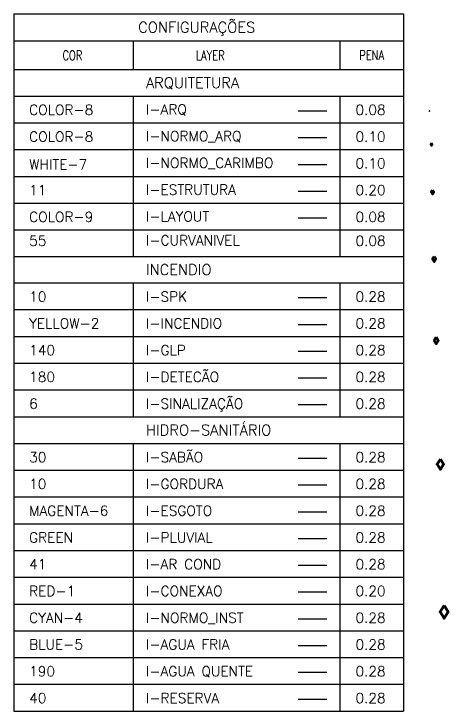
# Model space of a CAD drawing. Header units: inches. Extents: x 542787 to 543192, y 9574025 to 9574373.
# Drawn here: x 542912.1747 to 542912.2385, y 9574317.6961 to 9574317.7987 of the extents above; entities that cross this region are included whole.
import ezdxf

# ---------------------------------------------------------------- set-up
doc = ezdxf.new("R2010")
doc.units = ezdxf.units.IN
doc.header["$MEASUREMENT"] = 0
doc.linetypes.add('DASHDOT2', pattern=[0.5, 0.25, -0.125, 0, -0.125])
doc.linetypes.add('HIDDENX2', pattern=[0.75, 0.5, -0.25])
for name, color, linetype in [('COTAS', 1, 'Continuous'), ('I-AGUA FRIA', 5, 'Continuous'), ('I-AGUA QUENTE', 190, 'Continuous'), ('I-AR COND', 41, 'Continuous'), ('I-ARQ', 8, 'Continuous'), ('I-CARIMBO', 1, 'Continuous'), ('I-CONEXAO', 1, 'Continuous'), ('I-DETEÇÃO', 180, 'Continuous'), ('I-ESGOTO', 6, 'Continuous'), ('I-ESTRUTURA', 11, 'DASHDOT2'), ('I-GLP', 140, 'GAS_LINE'), ('I-GORDURA', 10, 'Continuous'), ('I-INCENDIO', 2, 'Continuous'), ('I-LAYOUT', 9, 'Continuous'), ('I-NORMO_ARQ', 8, 'Continuous'), ('I-NORMO_CARIMBO', 7, 'Continuous'), ('I-NORMO_INST', 4, 'Continuous'), ('I-PLUVIAL', 90, 'Continuous'), ('I-RESERVA', 40, 'Continuous'), ('I-SABAO', 30, 'Continuous'), ('I-SINALIZAÇÃO', 6, 'Continuous'), ('I-SPK', 10, 'HIDDENX2')]:
    doc.layers.add(name, color=color, linetype=linetype)
doc.styles.add('100', font='ROMANS.SHX', dxfattribs={"width": 0.7, "height": 0.2})
doc.styles.add('125', font='ROMANS.SHX', dxfattribs={"width": 0.7, "height": 0.25})
doc.styles.add('200', font='ROMANS.SHX', dxfattribs={"width": 0.7, "height": 0.4})
doc.styles.add('25', font='ROMANS.SHX', dxfattribs={"width": 0.7, "height": 0.05})
doc.styles.add('250', font='ROMANS.SHX', dxfattribs={"width": 0.7, "height": 0.5})
doc.styles.add('50', font='ROMANS.SHX', dxfattribs={"width": 0.7, "height": 0.1})
doc.styles.add('75', font='ROMANS.SHX', dxfattribs={"width": 0.7, "height": 0.15})
doc.styles.add('ROMANS', font='romans.shx', dxfattribs={"height": 0.025})
doc.linetypes.add('GAS_LINE', pattern='A,12.7,-5.08,["GAS",Standard,S=2.54,R=0,X=-2.54,Y=-1.27],-6.35', length=24.13)

# ---------------------------------------------------------------- blocks, each defined once
blk = doc.blocks.new('PADRAO')
at = {"layer": 'I-AGUA FRIA'}
blk.add_line((0.8003, 0.8672), (0.9073, 0.8672), dxfattribs=at)
at = {"layer": 'I-AGUA QUENTE'}
blk.add_line((0.8003, 0.7672), (0.9073, 0.7672), dxfattribs=at)
at = {"layer": 'I-AR COND'}
blk.add_line((0.8003, 1.1672), (0.9073, 1.1672), dxfattribs=at)
at = {"layer": 'I-ARQ'}
blk.add_line((0.8003, 2.8652), (0.9073, 2.8652), dxfattribs=at)
at = {"layer": 'I-CARIMBO', "color": 8}
for p, q in [((-0.2599, 3.2271), (-0.2599, 0.6222)), ((-0.2599, 3.2271), (1.1937, 3.2271)), ((1.1937, 3.2271), (1.1937, 0.6222)), ((-0.2599, 3.1271), (1.1937, 3.1271)), ((0.1852, 3.1271), (0.1852, 3.0202)), ((0.956, 3.1271), (0.956, 3.0202)), ((-0.2599, 3.0202), (1.1937, 3.0202)), ((-0.2599, 2.9202), (1.1937, 2.9202)), ((0.1852, 2.9202), (0.1852, 2.3202)), ((0.956, 2.9202), (0.956, 2.3202)), ((-0.2599, 2.8202), (1.1937, 2.8202)), ((-0.2599, 2.7202), (1.1937, 2.7202)), ((-0.2599, 2.6202), (1.1937, 2.6202)), ((-0.2599, 2.5202), (1.1937, 2.5202)), ((-0.2599, 2.4202), (1.1937, 2.4202)), ((-0.2599, 2.3202), (1.1937, 2.3202)), ((-0.2599, 2.2222), (1.1937, 2.2222)), ((0.1852, 2.2222), (0.1852, 1.7222)), ((0.956, 2.2222), (0.956, 1.7222)), ((-0.2599, 2.1222), (1.1937, 2.1222)), ((-0.2599, 2.0222), (1.1937, 2.0222)), ((-0.2599, 1.9222), (1.1937, 1.9222)), ((-0.2599, 1.8222), (1.1937, 1.8222)), ((-0.2599, 1.7222), (1.1937, 1.7222)), ((-0.2599, 1.6222), (1.1937, 1.6222)), ((0.1852, 1.6222), (0.1852, 0.6222)), ((0.956, 1.6222), (0.956, 0.6222)), ((-0.2599, 1.5222), (1.1937, 1.5222)), ((-0.2599, 1.4222), (1.1937, 1.4222)), ((-0.2599, 1.3222), (1.1937, 1.3222)), ((-0.2599, 1.2222), (1.1937, 1.2222)), ((-0.2599, 1.1222), (1.1937, 1.1222)), ((-0.2599, 1.0222), (1.1937, 1.0222)), ((-0.2599, 0.9222), (1.1937, 0.9222)), ((-0.2599, 0.8222), (1.1937, 0.8222)), ((-0.2599, 0.7222), (1.1937, 0.7222)), ((-0.2599, 0.6222), (1.1937, 0.6222))]:
    blk.add_line(p, q, dxfattribs=at)
at = {"layer": 'I-CONEXAO'}
blk.add_line((0.8003, 1.0672), (0.9073, 1.0672), dxfattribs=at)
at = {"layer": 'I-DETEÇÃO', "color": 180}
blk.add_line((0.8003, 1.8672), (0.9073, 1.8672), dxfattribs=at)
at = {"layer": 'I-ESGOTO'}
blk.add_line((0.8003, 1.3672), (0.9073, 1.3672), dxfattribs=at)
at = {"layer": 'I-ESTRUTURA', "linetype": 'Continuous'}
blk.add_line((0.8003, 2.5652), (0.9073, 2.5652), dxfattribs=at)
at = {"layer": 'I-GLP', "linetype": 'GAS_LINE', "ltscale": 0.025}
blk.add_line((0.8003, 1.9672), (0.9073, 1.9672), dxfattribs=at)
at = {"layer": 'I-GORDURA'}
blk.add_line((0.8003, 1.4672), (0.9073, 1.4672), dxfattribs=at)
at = {"layer": 'I-INCENDIO'}
blk.add_line((0.8003, 2.0672), (0.9073, 2.0672), dxfattribs=at)
at = {"layer": 'I-LAYOUT'}
blk.add_line((0.8003, 2.4652), (0.9073, 2.4652), dxfattribs=at)
at = {"layer": 'I-NORMO_ARQ'}
blk.add_line((0.8003, 2.7652), (0.9073, 2.7652), dxfattribs=at)
at = {"layer": 'I-NORMO_CARIMBO'}
blk.add_line((0.8003, 2.6652), (0.9073, 2.6652), dxfattribs=at)
at = {"layer": 'I-NORMO_INST'}
blk.add_line((0.8003, 0.9672), (0.9073, 0.9672), dxfattribs=at)
at = {"layer": 'I-PLUVIAL'}
blk.add_line((0.8003, 1.2672), (0.9073, 1.2672), dxfattribs=at)
at = {"layer": 'I-RESERVA'}
blk.add_line((0.8003, 0.6672), (0.9073, 0.6672), dxfattribs=at)
at = {"layer": 'I-SABAO'}
blk.add_line((0.8003, 1.5672), (0.9073, 1.5672), dxfattribs=at)
at = {"layer": 'I-SINALIZAÇÃO'}
blk.add_line((0.8003, 1.7672), (0.9073, 1.7672), dxfattribs=at)
at = {"layer": 'I-SPK', "color": 10}
blk.add_line((0.8003, 2.1672), (0.9073, 2.1672), dxfattribs=at)
at = {"layer": 'I-CARIMBO', "color": 5, "style": 'ROMANS'}
for s, p in [('CONFIGURAÇÕES ', (0.2034, 3.1577)), ('ARQUITETURA', (0.2324, 2.9501)), ('INCENDIO', (0.2324, 2.2521)), ('HIDRO-SANITÁRIO', (0.2324, 1.6521))]:
    blk.add_text(s, height=0.04, dxfattribs=at).set_placement(p)
at = {"layer": 'I-CARIMBO', "style": 'ROMANS', "width": 0.75}
for s, p in [('COR', (-0.079, 3.0542)), ('LAYER', (0.4186, 3.0542)), ('PENA', (1.029, 3.0551))]:
    blk.add_text(s, height=0.036, dxfattribs=at).set_placement(p)
at = {"layer": 'I-CARIMBO', "color": 8, "style": 'ROMANS'}
for s, p in [('COLOR-8', (-0.2033, 2.8501)), ('I-ARQ', (0.2324, 2.8518)), ('COLOR-8', (-0.2033, 2.7501)), ('I-NORMO_ARQ', (0.2324, 2.7518)), ('WHITE-7', (-0.2033, 2.6462)), ('I-NORMO_CARIMBO', (0.2324, 2.6518)), ('11', (-0.2033, 2.5501)), ('I-ESTRUTURA', (0.2324, 2.5518)), ('COLOR-9', (-0.2033, 2.4501)), ('I-LAYOUT', (0.2324, 2.4518)), ('55', (-0.2033, 2.3607)), ('I-CURVANIVEL', (0.2324, 2.3625)), ('10', (-0.2033, 2.1521)), ('I-SPK', (0.2324, 2.1521)), ('YELLOW-2', (-0.2033, 2.0521)), ('I-INCENDIO', (0.2324, 2.0521)), ('140', (-0.2033, 1.9521)), ('I-GLP', (0.2324, 1.9521)), ('180', (-0.2033, 1.8521)), ('I-DETECÃO', (0.2324, 1.8521)), ('I-SINALIZAÇÃO', (0.2324, 1.7521)), ('6', (-0.2033, 1.7521)), ('30', (-0.2033, 1.5521)), ('I-SABÃO', (0.2324, 1.5521)), ('10', (-0.2033, 1.4521)), ('I-GORDURA', (0.2324, 1.4521)), ('MAGENTA-6', (-0.2033, 1.3521)), ('I-ESGOTO', (0.2324, 1.3521)), ('GREEN', (-0.2033, 1.2521)), ('I-PLUVIAL', (0.2324, 1.2521)), ('41', (-0.2033, 1.1521)), ('I-AR COND', (0.2324, 1.1521)), ('RED-1', (-0.2033, 1.0521)), ('I-CONEXAO', (0.2324, 1.0521)), ('CYAN-4', (-0.2033, 0.9521)), ('I-NORMO_INST', (0.2324, 0.9521)), ('BLUE-5', (-0.2033, 0.8521)), ('I-AGUA FRIA', (0.2324, 0.8521)), ('190', (-0.2033, 0.7521)), ('I-AGUA QUENTE', (0.2324, 0.7521)), ('40', (-0.2033, 0.6521)), ('I-RESERVA', (0.2324, 0.6521))]:
    blk.add_text(s, height=0.0375, dxfattribs=at).set_placement(p)
at = {"layer": 'I-CARIMBO', "style": 'ROMANS'}
for s, p in [('0.08', (1.0145, 2.8501)), ('0.10', (1.0145, 2.7501)), ('0.10', (1.0145, 2.6501)), ('0.20', (1.0145, 2.5501)), ('0.08', (1.0145, 2.4501)), ('0.08', (1.0145, 2.3607)), ('0.28', (1.0145, 2.1521)), ('0.28', (1.0145, 2.0521)), ('0.28', (1.0145, 1.9521)), ('0.28', (1.0145, 1.8521)), ('0.28', (1.0145, 1.7521)), ('0.28', (1.0145, 1.5521)), ('0.28', (1.0145, 1.4521)), ('0.28', (1.0145, 1.3521)), ('0.28', (1.0145, 1.2521)), ('0.28', (1.0145, 1.1521)), ('0.20', (1.0145, 1.0521)), ('0.28', (1.0145, 0.9521)), ('0.28', (1.0145, 0.8521)), ('0.28', (1.0145, 0.7521)), ('0.28', (1.0145, 0.6521))]:
    blk.add_text(s, height=0.0375, dxfattribs=at).set_placement(p)
at = {"layer": 'I-NORMO_INST', "width": 0.7}
for height, style, p in [(0.05, '25', (1.2837, 2.8622)), (0.1, '50', (1.2834, 2.7352)), (0.15, '75', (1.28, 2.5546)), (0.2, '100', (1.2784, 2.3021)), (0.25, '125', (1.2786, 1.995)), (0.4, '200', (1.2714, 1.5252)), (0.5, '250', (1.2701, 0.9688))]:
    blk.add_text('.', height=height, dxfattribs=dict(at, style=style)).set_placement(p)

msp = doc.modelspace()

# ---------------------------------------------------------------- block references
at = {"layer": 'COTAS', "xscale": 0.03937007874015748, "yscale": 0.03937007874015748, "zscale": 0.03937007874015748}
msp.add_blockref('PADRAO', (542912.18492, 9574317.67162), dxfattribs=at)

doc.saveas('drawing.dxf')
